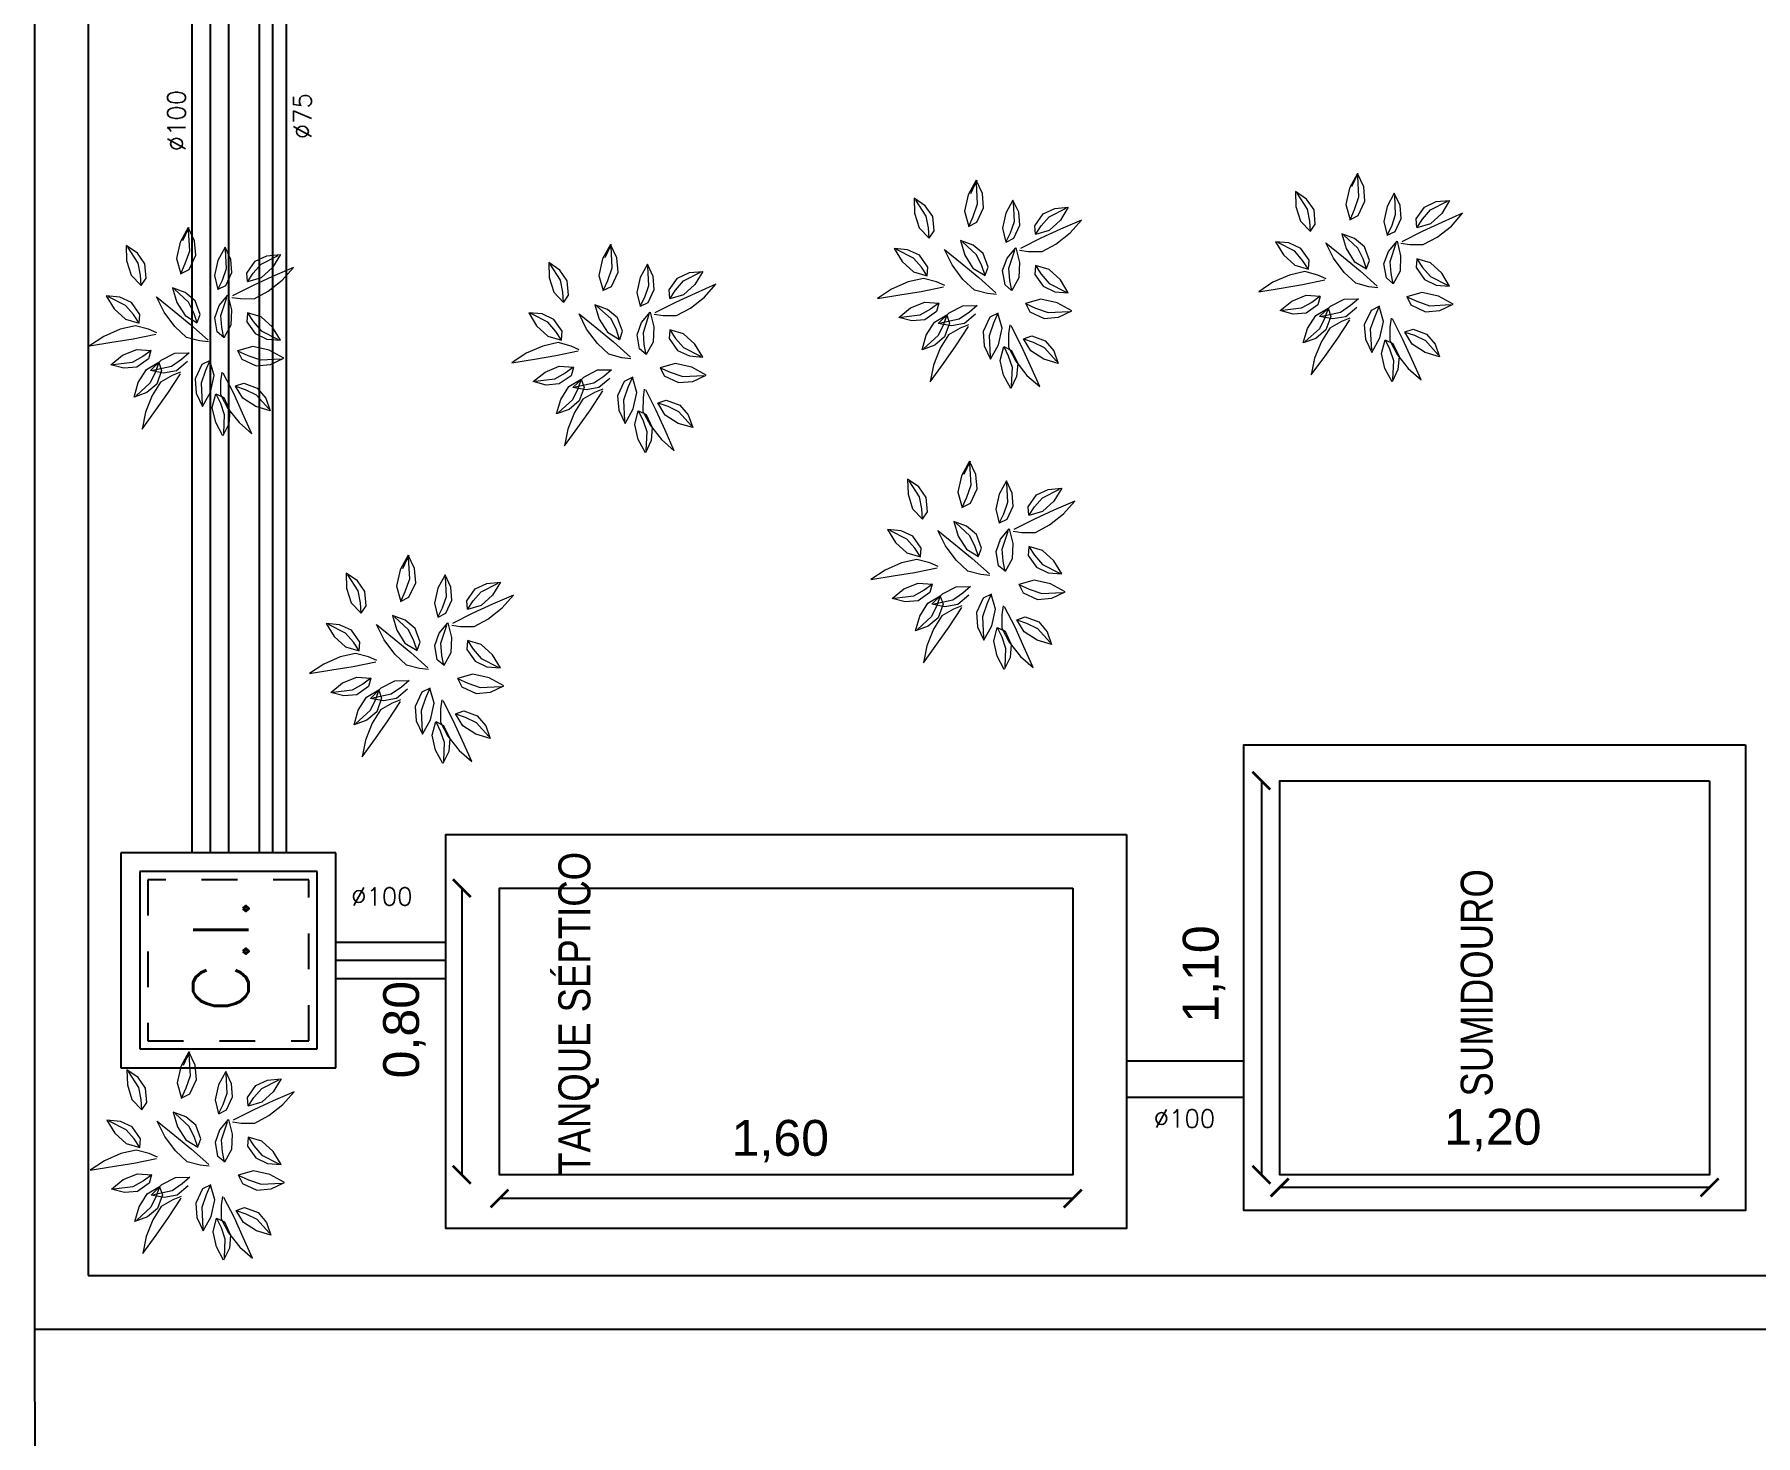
# Model space of a CAD drawing. Header units: millimetres. Extents: x -72 to 578, y 3 to 161.
# Drawn here: x 521.46 to 526.264, y 51.828 to 55.738 of the extents above; entities that cross this region are included whole.
import ezdxf
from ezdxf.enums import TextEntityAlignment as Align

# ---------------------------------------------------------------- set-up
doc = ezdxf.new("R2010")
doc.units = ezdxf.units.MM
doc.linetypes.add('HIDDEN', pattern=[0.375, 0.25, -0.125])
doc.layers.get('0').update_dxf_attribs({"color": 3})
for name, color, linetype in [('-HIDRO', 8, 'Continuous'), ('COTAS', 7, 'Continuous'), ('CTA', 5, 'Continuous'), ('HIDROGRAFIA', 4, 'Continuous'), ('Texto-Tubos', 7, 'Continuous'), ('TigreCad', 3, 'Continuous')]:
    doc.layers.add(name, color=color, linetype=linetype)
doc.layers.add('E-Lay-9', color=9, linetype='Continuous', lineweight=9)
doc.styles.add('F2', font='ARIALN.TTF')
doc.styles.add('R80', font='simplex.shx', dxfattribs={"height": 12})
doc.styles.get("Standard").update_dxf_attribs({"font": 'arial.ttf'})
doc.styles.add('TCTUBOS-TXT', font='txt.shx')
doc.dimstyles.new('ISO-25', dxfattribs={"dimtxt": 0.1, "dimasz": 0.05, "dimexe": 1.25, "dimexo": 0.625, "dimgap": 0.1, "dimtad": 1, "dimzin": 1, "dimtxsty": 'Standard', "dimblk": 'ARCHTICK', "dimcen": 2.5, "dimse1": 1, "dimse2": 1, "dimazin": 3, "dimtfac": 1, "dimtmove": 0, "dimatfit": 3, "dimldrblk": 'ARCHTICK', "dimfxl": 1, "dimarcsym": 0})

# ---------------------------------------------------------------- blocks, each defined once
blk = doc.blocks.new('arb-pl48')
at = {"color": 8}
for p, q in [((0.0587, 0.5504), (0.0099, 0.6237)), ((0.0099, 0.6237), (0.0282, 0.5076)), ((0.0954, 0.4649), (0.0587, 0.5504)), ((0.2678, 0.5372), (0.201, 0.4965)), ((0.2621, 0.4678), (0.2678, 0.5372)), ((-0.1062, 0.4465), (-0.0878, 0.5137)), ((-0.1001, 0.3794), (-0.1062, 0.4465)), ((-0.0878, 0.5137), (-0.039, 0.4526)), ((-0.0756, 0.4038), (-0.0878, 0.5015)), ((-0.039, 0.4526), (-0.0085, 0.3794)), ((0.0282, 0.5076), (0.0465, 0.3977)), ((0.1137, 0.3855), (0.0954, 0.4649)), ((0.201, 0.4965), (0.1473, 0.4381)), ((0.2188, 0.4381), (0.2637, 0.5257)), ((0.2334, 0.4068), (0.2621, 0.4678)), ((-0.2312, 0.3279), (-0.2548, 0.3934)), ((-0.2548, 0.3934), (-0.1797, 0.3714)), ((-0.1817, 0.3104), (-0.2478, 0.3834)), ((-0.1797, 0.3714), (-0.1127, 0.3289)), ((-0.0573, 0.3183), (-0.1001, 0.3794)), ((-0.0451, 0.3488), (-0.0756, 0.4038)), ((-0.0085, 0.3794), (-0.0135, 0.3058)), ((0.0465, 0.3977), (0.0709, 0.2816)), ((0.0954, 0.3183), (0.1137, 0.3855)), ((0.1473, 0.4381), (0.1269, 0.3672)), ((0.1269, 0.3672), (0.1713, 0.3969)), ((0.1279, 0.3671), (0.1723, 0.364)), ((0.1713, 0.3969), (0.2188, 0.4381)), ((0.1723, 0.364), (0.2334, 0.4068)), ((0.3745, 0.408), (0.3214, 0.3568)), ((0.3214, 0.3568), (0.3746, 0.3603)), ((0.3223, 0.3562), (0.3591, 0.3313)), ((0.4502, 0.4317), (0.3745, 0.408)), ((0.3746, 0.3603), (0.4364, 0.3723)), ((0.4334, 0.3378), (0.4888, 0.3763)), ((0.4364, 0.3723), (0.5191, 0.4257)), ((0.5284, 0.4336), (0.4502, 0.4317)), ((0.4888, 0.3763), (0.5284, 0.4336)), ((-0.3338, 0.3348), (-0.4202, 0.352)), ((-0.4202, 0.352), (-0.3252, 0.2829)), ((-0.2474, 0.3002), (-0.3338, 0.3348)), ((-0.3252, 0.2829), (-0.2345, 0.2182)), ((-0.1784, 0.257), (-0.2474, 0.3002)), ((-0.1877, 0.2763), (-0.2312, 0.3279)), ((-0.1177, 0.2508), (-0.1877, 0.2763)), ((-0.1252, 0.2829), (-0.1817, 0.3104)), ((-0.1309, 0.2407), (-0.1185, 0.3092)), ((-0.0747, 0.2657), (-0.1252, 0.2829)), ((-0.1185, 0.3092), (-0.0645, 0.2526)), ((-0.0967, 0.2008), (-0.1174, 0.297)), ((-0.1127, 0.3289), (-0.0747, 0.2657)), ((-0.0146, 0.3061), (-0.0573, 0.3183)), ((-0.0135, 0.3058), (-0.0451, 0.3488)), ((0.0771, 0.2755), (0.0954, 0.3183)), ((0.1835, 0.2379), (0.2625, 0.2769)), ((0.2625, 0.2769), (0.1886, 0.1856)), ((0.3591, 0.3313), (0.4334, 0.3378)), ((-0.2345, 0.2182), (-0.1352, 0.1534)), ((-0.1438, 0.1966), (-0.1784, 0.257)), ((-0.1265, 0.1534), (-0.1438, 0.1966)), ((-0.1189, 0.1743), (-0.1309, 0.2407)), ((-0.0756, 0.2653), (-0.1177, 0.2508)), ((-0.0615, 0.1487), (-0.0967, 0.2008)), ((-0.0645, 0.2526), (-0.0277, 0.1823)), ((-0.0277, 0.1823), (-0.0263, 0.1086)), ((0.0534, 0.1225), (0.109, 0.1821)), ((0.109, 0.1821), (0.1835, 0.2379)), ((0.1886, 0.1856), (0.1177, 0.0995)), ((0.3091, 0.1946), (0.234, 0.1726)), ((0.236, 0.1116), (0.3021, 0.1846)), ((0.2856, 0.1291), (0.3091, 0.1946)), ((-0.071, 0.1172), (-0.1189, 0.1743)), ((-0.0263, 0.1086), (-0.0615, 0.1487)), ((0.0357, 0.0552), (0.0534, 0.1225)), ((0.1177, 0.0995), (0.0386, 0.0112)), ((0.167, 0.1301), (0.129, 0.067)), ((0.234, 0.1726), (0.167, 0.1301)), ((0.1795, 0.0841), (0.236, 0.1116)), ((0.242, 0.0776), (0.2856, 0.1291)), ((0.4607, 0.174), (0.3824, 0.1517)), ((0.3824, 0.1534), (0.4038, 0.1094)), ((0.3824, 0.1517), (0.4346, 0.1285)), ((0.4038, 0.1094), (0.4782, 0.0748)), ((0.4346, 0.1285), (0.5, 0.1059)), ((0.5459, 0.1549), (0.4607, 0.174)), ((0.5, 0.1059), (0.6081, 0.1113)), ((0.6214, 0.1137), (0.5459, 0.1549)), ((0.621, 0.1108), (0.5517, 0.1435)), ((0.5521, 0.081), (0.6214, 0.1137)), ((-0.2351, 0.0719), (-0.3044, 0.0392)), ((-0.3044, 0.0392), (-0.2289, -0.0021)), ((-0.183, 0.047), (-0.2911, 0.0415)), ((-0.1612, 0.0781), (-0.2351, 0.0719)), ((-0.1176, 0.0244), (-0.183, 0.047)), ((-0.0868, 0.0434), (-0.1612, 0.0781)), ((-0.1437, -0.0211), (-0.0654, 0.0012)), ((-0.0654, 0.0012), (-0.1176, 0.0244)), ((-0.0654, -0.0005), (-0.0868, 0.0434)), ((0.0302, 0.009), (0.0357, 0.0552)), ((0.129, 0.067), (0.1795, 0.0841)), ((0.13, 0.0666), (0.172, 0.0521)), ((0.172, 0.0521), (0.242, 0.0776)), ((0.4782, 0.0748), (0.5521, 0.081)), ((-0.4557, -0.066), (-0.3871, -0.0284)), ((-0.3927, -0.0957), (-0.4557, -0.066)), ((-0.3453, -0.073), (-0.4437, -0.0681)), ((-0.3871, -0.0284), (-0.3096, -0.0111)), ((-0.2859, -0.0525), (-0.3453, -0.073)), ((-0.258, -0.0698), (-0.3255, -0.1013)), ((-0.2422, -0.0534), (-0.3141, -0.0917)), ((-0.3096, -0.0111), (-0.2381, -0.0289)), ((-0.2381, -0.0289), (-0.2859, -0.0525)), ((-0.2385, -0.0298), (-0.258, -0.0698)), ((-0.1726, -0.0537), (-0.2422, -0.0534)), ((-0.2366, -0.1215), (-0.1308, -0.0679)), ((-0.2289, -0.0021), (-0.1437, -0.0211)), ((-0.1265, -0.0604), (-0.1726, -0.0537)), ((0.0515, -0.0707), (0.1038, -0.0603)), ((0.116, -0.1064), (0.0515, -0.0707)), ((0.0522, -0.0699), (0.0813, -0.0363)), ((0.0813, -0.0363), (0.1547, -0.0234)), ((0.1038, -0.0603), (0.1665, -0.0558)), ((0.1547, -0.0234), (0.2182, -0.0462)), ((0.1665, -0.0558), (0.2603, -0.0861)), ((0.2182, -0.0462), (0.2713, -0.0912)), ((0.373, -0.022), (0.3015, -0.0398)), ((0.3015, -0.0398), (0.3493, -0.0634)), ((0.3019, -0.0408), (0.3214, -0.0807)), ((0.3214, -0.0807), (0.3889, -0.1122)), ((0.3493, -0.0634), (0.4087, -0.0839)), ((0.4505, -0.0394), (0.373, -0.022)), ((0.4087, -0.0839), (0.5071, -0.079)), ((0.5191, -0.0769), (0.4505, -0.0394)), ((0.4561, -0.1066), (0.5191, -0.0769)), ((-0.3873, -0.1492), (-0.4454, -0.2154)), ((-0.4454, -0.2154), (-0.3381, -0.1676)), ((-0.3255, -0.1013), (-0.3927, -0.0957)), ((-0.3141, -0.0917), (-0.3873, -0.1492)), ((-0.3381, -0.1676), (-0.2366, -0.1215)), ((-0.3038, -0.2357), (-0.2613, -0.1687)), ((-0.2613, -0.1687), (-0.1982, -0.1307)), ((-0.1982, -0.1307), (-0.2153, -0.1812)), ((-0.1833, -0.1737), (-0.2088, -0.2437)), ((-0.1978, -0.1316), (-0.1833, -0.1737)), ((-0.0585, -0.1632), (-0.0932, -0.2375)), ((-0.0146, -0.1418), (-0.0585, -0.1632)), ((-0.0163, -0.1418), (-0.0395, -0.194)), ((0.0061, -0.22), (-0.0163, -0.1418)), ((0.1953, -0.1097), (0.116, -0.1064)), ((0.2713, -0.0912), (0.1953, -0.1097)), ((0.2536, -0.1573), (0.2533, -0.2269)), ((0.2603, -0.1113), (0.2536, -0.1573)), ((0.3214, -0.2214), (0.2678, -0.1156)), ((0.3889, -0.1122), (0.4561, -0.1066)), ((-0.3258, -0.3108), (-0.3038, -0.2357)), ((-0.2428, -0.2377), (-0.3158, -0.3038)), ((-0.2088, -0.2437), (-0.2603, -0.2873)), ((-0.2153, -0.1812), (-0.2428, -0.2377)), ((-0.0932, -0.2375), (-0.087, -0.3115)), ((-0.0395, -0.194), (-0.0621, -0.2593)), ((-0.0621, -0.2593), (-0.0566, -0.3675)), ((-0.013, -0.3053), (0.0061, -0.22)), ((0.088, -0.2636), (0.0431, -0.3513)), ((0.0734, -0.2323), (0.0447, -0.2934)), ((0.1345, -0.1896), (0.0734, -0.2323)), ((0.1355, -0.2224), (0.088, -0.2636)), ((0.1058, -0.3221), (0.1595, -0.2637)), ((0.1788, -0.1927), (0.1345, -0.1896)), ((0.1799, -0.1928), (0.1355, -0.2224)), ((0.1595, -0.2637), (0.1799, -0.1928)), ((0.2533, -0.2269), (0.2916, -0.2989)), ((0.3675, -0.3228), (0.3214, -0.2214)), ((0.361, -0.2637), (0.3407, -0.1928)), ((0.3407, -0.1928), (0.385, -0.2224)), ((0.3417, -0.1927), (0.3861, -0.1896)), ((0.4148, -0.3221), (0.361, -0.2637)), ((0.385, -0.2224), (0.4325, -0.2636)), ((0.3861, -0.1896), (0.4471, -0.2323)), ((0.4325, -0.2636), (0.4774, -0.3513)), ((0.4471, -0.2323), (0.4758, -0.2934)), ((-0.2603, -0.2873), (-0.3258, -0.3108)), ((-0.087, -0.3115), (-0.0543, -0.3808)), ((-0.0543, -0.3808), (-0.013, -0.3053)), ((0.0447, -0.2934), (0.039, -0.3628)), ((0.039, -0.3628), (0.1058, -0.3221)), ((0.2916, -0.2989), (0.3491, -0.372)), ((0.4153, -0.4302), (0.3675, -0.3228)), ((0.4816, -0.3628), (0.4148, -0.3221)), ((0.4758, -0.2934), (0.4816, -0.3628)), ((0.3491, -0.372), (0.4153, -0.4302))]:
    blk.add_line(p, q, dxfattribs=at)
blk = doc.blocks.new('A$C55E71383')
at = {"layer": 'E-Lay-9', "color": 0, "xscale": 0.5399999999999991, "yscale": 0.5399999999999991, "zscale": 0.5399999999999991, "rotation": 179.9999999999999}
blk.add_blockref('arb-pl48', (0, 0), dxfattribs=at)
blk = doc.blocks.new('inp_cx')
for p, q in [((40, 40), (-40, 40)), ((-40, 40), (-40, -40)), ((40, -40), (40, 40)), ((-40, -40), (40, -40))]:
    blk.add_line(p, q)
at = {"color": 1, "linetype": 'Continuous', "ltscale": 0.5}
for p, q in [((33, 33), (-33, 33)), ((-33, 33), (-33, -33)), ((33, -33), (33, 33)), ((-33, -33), (33, -33))]:
    blk.add_line(p, q, dxfattribs=at)
at = {"color": 1, "linetype": 'HIDDEN', "ltscale": 0.5}
for p, q in [((30, 30), (-30, 30)), ((-30, 30), (-30, -30)), ((30, -30), (30, 30)), ((-30, -30), (30, -30))]:
    blk.add_line(p, q, dxfattribs=at)
at = {"style": 'R80'}
blk.add_text('C.I.', height=20.592, dxfattribs=at).set_placement((-19.56, -7.5))
blk = doc.blocks.new('_ArchTick')
at = {"color": 0, "linetype": 'ByBlock', "const_width": 0.15}
blk.add_lwpolyline([(-0.5, -0.5), (0.5, 0.5)], dxfattribs=at)
blk = doc.blocks.new('*D568')
at = {"layer": 'COTAS', "color": 0, "lineweight": -2, "transparency": 16777216}
blk.add_line((573.3441, 97.3561), (573.3441, 96.5561), dxfattribs=at)
at = {"layer": 'Defpoints', "color": 0, "transparency": 16777216}
for p in [(573.4494, 97.3561), (573.3441, 96.5561), (573.4494, 96.5561)]:
    blk.add_point(p, dxfattribs=at)
at = {"layer": 'COTAS', "color": 0, "lineweight": -2, "transparency": 16777216, "xscale": 0.05, "yscale": 0.05, "zscale": 0.05}
for p, rotation in [((573.3441, 97.3561), 90), ((573.3441, 96.5561), 270)]:
    blk.add_blockref('_ArchTick', p, dxfattribs=dict(at, rotation=rotation))
at = {"layer": 'COTAS', "color": 0, "transparency": 16777216, "insert": (573.184, 96.9612), "char_height": 0.1, "attachment_point": 5, "rotation": 90}
blk.add_mtext('0,80', dxfattribs=at)
blk = doc.blocks.new('*D569')
at = {"layer": 'COTAS', "color": 0, "lineweight": -2, "transparency": 16777216}
blk.add_line((575.0494, 96.4898), (573.4494, 96.4898), dxfattribs=at)
at = {"layer": 'Defpoints', "color": 0, "transparency": 16777216}
for p in [(573.4494, 97.3561), (575.0494, 97.3561), (573.4494, 96.4898)]:
    blk.add_point(p, dxfattribs=at)
at = {"layer": 'COTAS', "color": 0, "lineweight": -2, "transparency": 16777216, "xscale": 0.05, "yscale": 0.05, "zscale": 0.05, "rotation": 180}
blk.add_blockref('_ArchTick', (573.4494, 96.4898), dxfattribs=at)
at = {"layer": 'COTAS', "color": 0, "lineweight": -2, "transparency": 16777216, "xscale": 0.05, "yscale": 0.05, "zscale": 0.05}
blk.add_blockref('_ArchTick', (575.0494, 96.4898), dxfattribs=at)
at = {"layer": 'COTAS', "color": 0, "transparency": 16777216, "insert": (574.2333, 96.6499), "char_height": 0.1, "attachment_point": 5}
blk.add_mtext('1,60', dxfattribs=at)
blk = doc.blocks.new('*D570')
at = {"layer": 'COTAS', "color": 0, "lineweight": -2, "transparency": 16777216}
blk.add_line((575.576, 97.6561), (575.576, 96.5561), dxfattribs=at)
at = {"layer": 'Defpoints', "color": 0, "transparency": 16777216}
for p in [(575.6271, 97.6561), (575.576, 96.5561), (575.6271, 96.5561)]:
    blk.add_point(p, dxfattribs=at)
at = {"layer": 'COTAS', "color": 0, "lineweight": -2, "transparency": 16777216, "xscale": 0.05, "yscale": 0.05, "zscale": 0.05}
for p, rotation in [((575.576, 97.6561), 90), ((575.576, 96.5561), 270)]:
    blk.add_blockref('_ArchTick', p, dxfattribs=dict(at, rotation=rotation))
at = {"layer": 'COTAS', "color": 0, "transparency": 16777216, "insert": (575.4159, 97.1165), "char_height": 0.1, "attachment_point": 5, "rotation": 90}
blk.add_mtext('1,10', dxfattribs=at)
blk = doc.blocks.new('*D571')
at = {"layer": 'COTAS', "color": 0, "lineweight": -2, "transparency": 16777216}
blk.add_line((576.8271, 96.5207), (575.6271, 96.5207), dxfattribs=at)
at = {"layer": 'Defpoints', "color": 0, "transparency": 16777216}
for p in [(575.6271, 96.5561), (575.6271, 96.5207), (576.8271, 96.5561)]:
    blk.add_point(p, dxfattribs=at)
at = {"layer": 'COTAS', "color": 0, "lineweight": -2, "transparency": 16777216, "xscale": 0.05, "yscale": 0.05, "zscale": 0.05, "rotation": 180}
blk.add_blockref('_ArchTick', (575.6271, 96.5207), dxfattribs=at)
at = {"layer": 'COTAS', "color": 0, "lineweight": -2, "transparency": 16777216, "xscale": 0.05, "yscale": 0.05, "zscale": 0.05}
blk.add_blockref('_ArchTick', (576.8271, 96.5207), dxfattribs=at)
at = {"layer": 'COTAS', "color": 0, "transparency": 16777216, "insert": (576.2221, 96.6808), "char_height": 0.1, "attachment_point": 5}
blk.add_mtext('1,20', dxfattribs=at)
blk = doc.blocks.new('HIDRO BAIXA')
at = {"layer": '-HIDRO'}
for p, q in [((572.1513, 111.6253), (572.1513, 96.1253)), ((572.3013, 100.2753), (572.3013, 96.2753)), ((572.3013, 96.2753), (577.0596, 96.2753)), ((572.1513, 96.1253), (577.0596, 96.1253))]:
    blk.add_line(p, q, dxfattribs=at)
at = {"layer": '-HIDRO', "color": 8, "ltscale": 0.5}
blk.add_line((572.1513, 96.1253), (572.1584, 93.6253), dxfattribs=at)
at = {"layer": 'CTA'}
for p, q in [((572.6419, 102.6824), (572.6419, 97.4548)), ((572.8164, 97.4548), (572.8164, 100.1161)), ((572.9927, 97.1548), (573.2994, 97.1548))]:
    blk.add_line(p, q, dxfattribs=at)
at = {"layer": 'TigreCad'}
for p, q in [((572.8542, 100.118), (572.8542, 97.4548)), ((572.5911, 100.0639), (572.5911, 97.4548)), ((572.6927, 100.0639), (572.6927, 97.4548)), ((572.7787, 100.0425), (572.7787, 97.4548)), ((572.9927, 97.2056), (573.2994, 97.2056)), ((572.9927, 97.104), (573.2994, 97.104)), ((575.1994, 96.8742), (575.5271, 96.8742)), ((575.1994, 96.7726), (575.5271, 96.7726))]:
    blk.add_line(p, q, dxfattribs=at)
for points in [[(576.9271, 97.7561), (576.9271, 96.4561), (575.5271, 96.4561), (575.5271, 97.7561)], [(576.8271, 97.6561), (576.8271, 96.5561), (575.6271, 96.5561), (575.6271, 97.6561)], [(575.1994, 97.5061), (575.1994, 96.4061), (573.2994, 96.4061), (573.2994, 97.5061)], [(575.0494, 97.3561), (575.0494, 96.5561), (573.4494, 96.5561), (573.4494, 97.3561)]]:
    blk.add_lwpolyline(points, close=True, dxfattribs=at)
at = {"layer": '-HIDRO', "rotation": 270}
for p in [(575.9055, 99.0154), (574.8412, 98.9965), (572.6419, 98.8645), (573.821, 98.8174), (574.8228, 98.2123), (573.2559, 97.9499), (572.6438, 96.5637)]:
    blk.add_blockref('A$C55E71383', p, dxfattribs=at)
at = {"layer": 'HIDROGRAFIA', "xscale": 0.007500000000163709, "yscale": 0.007500000000163709, "zscale": 0.007500000000163709, "rotation": 90}
blk.add_blockref('inp_cx', (572.6927, 97.1548), dxfattribs=at)
at = {"layer": '-HIDRO', "color": 7, "linetype": 'Continuous', "style": 'F2'}
for s, p in [('TANQUE SÉPTICO', (573.6139, 96.5561)), ('SUMIDOURO', (576.1326, 96.7746))]:
    blk.add_text(s, height=0.08906, rotation=90, dxfattribs=at).set_placement(p, align=Align.TOP_LEFT)
at = {"layer": 'Texto-Tubos', "style": 'TCTUBOS-TXT'}
for s, p in [('%%C100', (572.573, 99.4983)), ('%%C75', (572.9243, 99.5108))]:
    blk.add_text(s, height=0.05, rotation=90, dxfattribs=at).set_placement(p, align=Align.CENTER)
for p in [(573.1211, 97.3079), (575.3611, 96.688)]:
    blk.add_text('%%C100', height=0.05, dxfattribs=at).set_placement(p, align=Align.CENTER)
at = {"layer": 'COTAS'}
for base, p1, p2, picture, middle in [((575.576, 96.5561), (575.6271, 97.6561), (575.6271, 96.5561), '*D570', (575.576, 97.1165)), ((573.3441, 96.5561), (573.4494, 97.3561), (573.4494, 96.5561), '*D568', (573.3441, 96.9612))]:
    dim = blk.add_linear_dim(base=base, p1=p1, p2=p2, angle=270, dimstyle='ISO-25', dxfattribs=at)
    dim.commit()
    dim.dimension.update_dxf_attribs({"geometry": picture, "text_midpoint": middle, "dimtype": 128})
for base, p1, p2, picture, middle in [((573.4494, 96.4898), (575.0494, 97.3561), (573.4494, 97.3561), '*D569', (574.2333, 96.4898)), ((575.6271, 96.5207), (576.8271, 96.5561), (575.6271, 96.5561), '*D571', (576.2221, 96.5207))]:
    dim = blk.add_linear_dim(base=base, p1=p1, p2=p2, dimstyle='ISO-25', dxfattribs=at)
    dim.commit()
    dim.dimension.update_dxf_attribs({"geometry": picture, "text_midpoint": middle, "dimtype": 128})

msp = doc.modelspace()

# ---------------------------------------------------------------- block references
at = {"layer": 'TigreCad'}
msp.add_blockref('HIDRO BAIXA', (-50.6915, -44.0007), dxfattribs=at)

doc.saveas('drawing.dxf')
